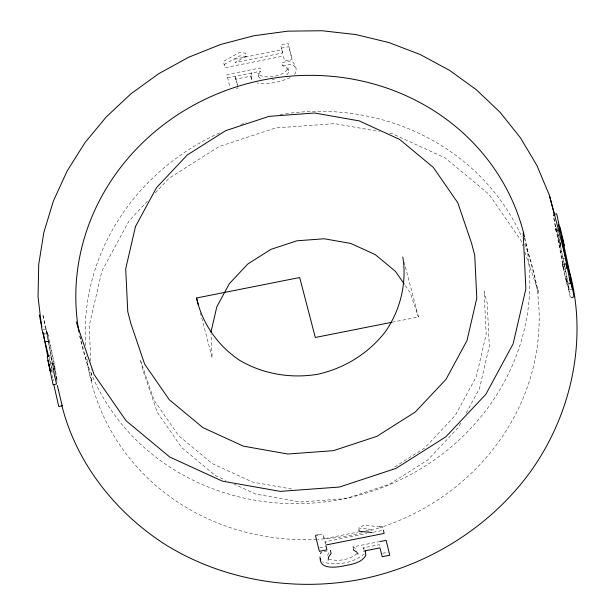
<?xml version="1.0" encoding="UTF-8"?>
<svg xmlns="http://www.w3.org/2000/svg" width="615" height="615" viewBox="0 0 615 615"><rect width="100%" height="100%" fill="white"/><g stroke="black" fill="none" stroke-linecap="round" stroke-linejoin="round"><path stroke-width="0.46" stroke-dasharray="3.08 2.31" d="M260.276 78.735L258.584 76.521L258.761 73.992L260.645 71.232L260.03 68.011L226.889 74.592L230.071 87.676M52.052 372.905L52.037 369.646L49.246 358.929M572.365 289.196L568.921 289.88L568.275 285.468M327.495 555.437L329.463 551.74M251.304 78.912L250.643 74.269L251.358 72.716L251.973 75.937L251.304 78.912L252.165 80.58M460.796 423.089L458.513 427.302L427.771 459.989L389.364 484.32L345.914 498.65L300.374 501.994L255.855 494.129L234.33 484.266M466.27 412.965L479.5 388.503L489.294 346.222L487.226 303.341L484.105 291.349L486.165 334.229L476.371 376.511L455.392 415.31L424.65 447.997L392.647 468.276M45.61 341.948L49.208 341.048L49.431 341.702L55.496 372.221L55.342 371.852M294.454 74.469C297.991 70.464 295.584 63.191 291.064 60.808L282.008 62.607L282.616 65.836C287.405 66.435 291.21 73.047 285.644 75.499M357.015 553.531C349.858 559.773 338.189 561.856 329.171 559.081M364.411 553.907C353.394 562.94 336.144 566.292 322.591 561.902M147.485 201.213L129.142 220.716L101.867 271.161L89.137 326.127L90.866 362.027M155.349 192.856L169.11 178.227L219.032 146.593L275.528 127.966L334.721 123.623L379.532 131.541M224.052 64.59L239.858 55.842L246.223 56.365L245.608 53.136L239.243 52.621L223.445 61.369L224.867 67.704L283.331 56.096L284.576 60.87L292.094 59.378L288.174 43.457L280.655 44.949L282.531 53.013L235.199 62.407L246.223 56.365M290.172 77.559C279.933 82.141 268.171 84.747 256.985 82.987M556.613 227.696L563.532 261.898M227.496 77.821L260.645 71.232M281.27 48.17L288.781 46.678L292.094 59.378M234.584 59.186L281.916 49.784L282.531 53.013M282.616 65.836L291.679 64.037L294.508 66.343L296.038 69.364M237.436 84.755L235.138 75.937L235.753 79.158L251.973 75.937M42.681 329.917L46.117 329.233L47.363 334.014L43.926 334.698M43.996 333.453L47.432 332.769L48.093 334.622L53.736 360.705L57.187 380.485L57.011 380.101M564.047 264.135L562.325 264.473L566.969 284.222L553.169 214.474L556.337 232.501L558.059 232.163M45.771 341.732L49.208 341.048M562.517 258.769L566.107 258.039M50.684 363.603L53.259 363.088L55.05 370.791M50.307 371.206L52.021 370.868M562.325 264.473L563.586 269.316L567.022 268.632M570.305 297.245L566.215 278.626L567.937 278.28M392.201 322.214L418.461 317.002L404.286 262.567M319.185 534.65L322.944 533.905L323.782 537.126M325.127 538.555L358.545 531.921M365.963 530.445L371.537 529.346L358.599 528.054L364.08 525.179L378.017 526.617M325.312 543.437L325.004 541.823L366.771 533.536M373.267 532.244L381.615 530.584M319.677 547.911L326.25 546.604M324.136 551.594L328.664 550.694M353.41 549.249L352.964 546.912L378.74 541.792M363.419 549.487L363.119 547.88L379.332 544.659L379.793 546.42M382.568 553.285L388.203 552.17M236.352 88.291L238.051 87.983M272.353 79.52L274.152 79.212M389.802 133.355L392.601 133.847L445.214 157.955L488.971 194.294L520.89 240.388L522.742 245.839M291.687 489.017L252.734 482.137L212.26 463.595L178.604 435.643L154.05 400.18L140.266 359.629L143.395 371.621L157.171 412.173L181.725 447.635L215.388 475.587L225.72 480.323M352.964 546.912L356.031 548.688L356.969 550.164M363.119 547.88L364.526 549.01M405.285 285.583L410.19 292.671L418.461 317.002M52.037 369.646L49.323 357.453M568.921 289.88L567.545 284.545M524.903 252.204L538.802 293.101L524.387 237.744M53.182 379.417L53.567 380.785M557.082 229.495L559.65 239.35M235.753 79.158L237.821 87.099M325.004 541.823L325.42 543.422M200.382 312.758L212.16 357.968L211.014 334.145M79.804 335.736L91.82 381.869L91.228 369.584M56.626 378.732L55.673 374.75L56.357 378.325M52.237 375.434L52.775 377.771M566.215 278.626L567.353 283.7M563.963 263.758L567.822 282.977M564.409 264.688L558.689 237.582L560.988 246.4L559.819 240.234M564.593 265.549L568.037 282.915M53.413 370.461L50.776 356.4M563.586 269.316L555.16 224.944L556.337 232.501M288.481 70.671L287.866 67.442C286.805 76.091 262.674 80.488 257.969 73.3L258.584 76.521M56.526 379.224L57.034 381.907M47.432 332.769L49.046 341.264M47.363 334.014L42.719 314.265L53.743 370.522M50.714 368.477L51.253 371.306M568.552 285.644L570.42 296.276M46.117 329.233L53.812 370.645M53.259 363.088L54.797 371.498M54.966 372.429L55.65 376.165M524.733 237.644A227.911 213.197 -14.6 0 1 346.599 498.196A227.911 213.197 -14.6 0 1 79.32 333.891M524.879 244.163A227.911 213.197 -14.6 0 1 383.552 526.494M378.963 528.016A227.911 213.197 -14.6 0 1 367.839 531.298M362.243 532.736A227.911 213.197 -14.6 0 1 325.35 538.778M324.389 538.855A227.911 213.197 -14.6 0 1 317.648 539.309M316.679 539.363A227.911 213.197 -14.6 0 1 86.546 355.901M85.6 345.476A227.911 213.197 -14.6 0 1 220.232 132.609M240.819 124.484A227.911 213.197 -14.6 0 1 246.331 122.669M279.917 114.605A227.911 213.197 -14.6 0 1 284.66 113.867M285.606 113.729A227.911 213.197 -14.6 0 1 521.874 237.052"/><path stroke-width="0.92" d="M210.922 332.246L216.795 306.877L229.387 283.592L247.83 263.981L270.877 249.382L296.945 240.788L324.274 238.781L350.981 243.502L375.265 254.625L395.46 271.392L404.193 283.999M320.515 553.661L321.414 552.139M554.03 214.304L556.606 213.789L557.421 216.903L570.413 283.538L567.83 284.053M198.461 305.378L196.539 297.998L299.69 277.519L315.311 337.481L391.263 322.398M49.792 355.801L47.217 356.308L50.307 371.206L49.177 364.672M564.047 264.135L565.762 263.789L567.022 268.632M571.397 297.675L574.01 296.822L570.574 277.526L557.567 226.305L549.364 195.186L536.895 165.481L520.367 137.691L500.064 112.291L476.333 89.721L449.573 70.364L420.253 54.55L388.872 42.55L355.962 34.571L322.091 30.75L287.835 31.15L253.78 35.77L220.516 44.518L188.605 57.257L158.593 73.769L130.995 93.757L106.287 116.896L84.885 142.788L67.158 170.978L53.405 200.99L43.873 232.316L38.722 264.412L38.03 296.73L41.812 328.725L48.554 356.254M316.364 535.204L318.247 534.835M325.619 545.051L384.091 533.436L383.476 530.215M379.663 541.607L386.112 540.324L389.756 555.207L382.246 556.698L379.947 547.88L363.726 551.101M372.144 532.567L359.214 531.275L358.906 529.661M378.948 526.717L382.661 527.101M358.053 554.123L356.639 551.909L353.579 550.133L353.41 549.249M319.892 557.005L320.715 559.835M572.365 289.196L569.651 277.942M196.539 297.998C202.22 323.675 217.918 345.822 239.735 360.375C263.366 374.228 291.126 378.786 318.055 374.212C344.823 368.116 368.831 353.21 385.613 331.408C400.457 309.637 406.984 283.154 402.84 257.032M76.199 321.899L94.11 374.612L126.029 420.706L169.786 457.045L222.399 481.153L280.279 491.377L339.472 487.034L395.968 468.407L445.89 436.773L485.858 394.284L513.133 343.839L525.863 288.873L523.18 233.131M567.883 266.141C588.993 335.852 572.281 413.649 530.115 472.212C489.694 527.439 428.117 565.623 361.22 579.23C294.562 592.168 223.33 580.522 165.427 544.636C115.612 512.741 76.137 463.01 61.777 405.17M560.05 227.02L564.424 245.716M549.364 195.186L554.653 215.488M323.782 537.126L324.205 538.74M41.882 326.834L39.283 314.949M43.035 332.315L47.732 356.262M47.832 360.167L53.09 384.729L56.526 384.044L53.59 371.375M568.852 268.84L562.133 236.898M365.341 551.109L365.848 555.36C360.974 563.993 349.128 564.585 340.426 566.576C333.407 567.499 320.4 568.775 320.123 558.589M330.478 550.34L331.085 553.562L328.564 557.059L328.202 560.134M326.25 546.604L326.865 549.825L319.346 551.317L315.426 535.396M53.759 384.483L58.763 406.5L62.2 405.815L57.349 385.505M558.597 224.26L559.773 231.817M78.981 332.046A227.911 213.197 -14.6 0 1 259.507 80.719A227.911 213.197 -14.6 0 1 524.518 236.714M135.5 226.497L125.706 268.778L127.774 311.659L130.895 323.651L144.679 364.195L169.233 399.658L202.889 427.61L243.363 446.152L287.882 454.016L333.422 450.672L376.872 436.35L415.279 412.012L446.021 379.332L467 340.526L476.794 298.244L474.734 255.371L471.605 243.379L457.829 202.827L433.275 167.365L399.612 139.413L359.145 120.871L314.626 113.006L269.086 116.35L225.636 130.68L187.229 155.011L156.487 187.698L135.5 226.497"/></g></svg>
